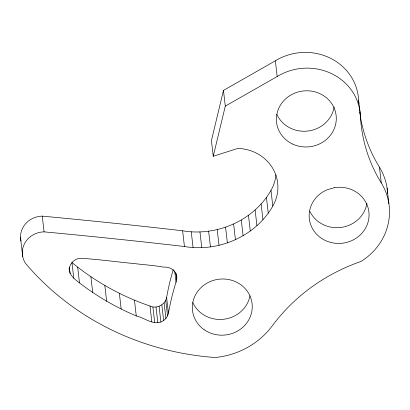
<?xml version="1.0" encoding="UTF-8"?>
<svg xmlns="http://www.w3.org/2000/svg" width="410" height="410" viewBox="0 0 410 410"><rect width="100%" height="100%" fill="white"/><g stroke="black" fill="none" stroke-linecap="round" stroke-linejoin="round"><path stroke-width="0.61" d="M69.392 270.728C68.701 264.47 73.964 258.848 80.063 258.233C98.287 259.294 116.419 261.903 134.603 263.609C144.284 264.814 154.058 265.388 163.662 267.135C166.778 266.874 169.894 267.663 172.456 269.457C176.305 272.337 178.001 277.785 176.008 282.239A272.184 254.779 -6.6 0 0 168.438 313.184C167.675 317.222 164.687 320.538 160.894 322.019C152.248 324.935 144.351 317.74 136.263 315.936C116.025 307.382 96.888 296.302 79.478 282.89C74.712 279.236 68.926 274.864 69.1 268.217M381.259 182.901A159.321 149.132 -6.6 0 1 360.416 115.83L358.601 100.107A54.187 50.722 -6.6 0 0 275.356 60.803L223.476 90.415L211.432 140.538L213.251 156.261L237.831 148.415A42.071 39.38 -6.6 0 1 272.799 206.117C255.543 236.36 218.438 252.401 184.444 246.502C137.709 241.111 90.917 236.227 44.075 231.855A21.94 20.536 -6.6 0 0 25.072 242.699A21.94 20.536 -6.6 0 0 25.543 263.404A272.686 255.251 -6.6 0 0 215.209 357.51A78.361 73.354 -6.6 0 0 272.301 325.812A183.342 171.616 -6.6 0 1 360.984 261.457A62.545 58.543 -6.6 0 0 381.259 182.901L379.44 167.177A159.321 149.132 -6.6 0 1 360.175 115.348M213.251 156.261L225.295 106.139L223.476 90.415M73.764 278.226L71.945 262.508C95.802 282.264 123.471 297.378 152.904 306.993C159.039 307.848 165.527 303.697 166.619 297.46A272.184 254.779 -6.6 0 1 173.251 269.57M20.92 241.018A21.94 20.536 -6.6 0 1 42.256 216.131C89.098 220.503 135.889 225.387 182.629 230.784C216.623 236.678 253.723 220.636 270.979 190.394A42.071 39.38 -6.6 0 0 275.935 174.824M225.295 106.139L277.175 76.526A54.187 50.722 -6.6 0 1 360.416 115.83M387.071 187.949L388.89 203.667M275.356 60.803L277.175 76.526M270.979 190.394L272.799 206.117M266.423 197.415L268.242 213.138M261.114 203.96L262.933 219.683M255.107 209.956L256.926 225.674M248.475 215.337L250.29 231.055M241.285 220.042L243.104 235.76M233.618 224.019L235.437 239.742M225.561 227.227L227.381 242.951M217.203 229.631L219.022 245.349M208.634 231.199L210.453 246.917M199.952 231.916L201.771 247.64M191.25 231.778L193.069 247.496M182.629 230.784L184.444 246.502M176.613 275.069L176.833 276.955M175.951 272.973L176.751 279.892M174.701 270.918L176.008 282.239M166.619 297.46L168.438 313.184M165.732 300.284L167.552 316.007M164.097 302.811L165.917 318.534M161.827 304.861L163.646 320.584M159.075 306.301L160.894 322.019M156.031 307.029L157.85 322.747M152.904 306.993L154.724 322.716M150.004 306.106L151.823 321.829M134.444 300.217L136.263 315.936M119.361 293.345L121.181 309.063M104.827 285.519L106.646 301.242M90.902 276.781L92.721 292.504M77.659 267.166L79.478 282.89M69.392 267.284L70.12 273.572M42.256 216.131L44.075 231.855M20.5 237.431L22.74 256.742M359.995 114.185A159.321 149.132 -6.6 0 1 359.744 112.432M359.514 110.679A159.321 149.132 -6.6 0 1 359.303 108.922M358.811 103.638A159.321 149.132 -6.6 0 1 358.601 100.107M379.44 167.177A62.545 58.543 -6.6 0 1 387.619 193.464M334.135 106.984A29.986 28.07 -6.6 0 1 308.135 131A29.986 28.07 -6.6 0 1 276.847 114.339M366.899 203.416A29.986 28.07 -6.6 0 1 341.243 227.406A29.986 28.07 -6.6 0 1 309.873 211.365M249.977 295.82A29.986 28.07 -6.6 0 1 223.732 319.246A29.986 28.07 -6.6 0 1 192.782 302.503M334.488 187.647L326.98 189.815A29.986 28.07 -6.6 0 0 319.38 236.77A29.986 28.07 -6.6 0 0 367.878 222.748A29.986 28.07 -6.6 0 0 334.488 187.647M292.535 144.018A29.986 28.07 -6.6 0 0 336.267 117.193A29.986 28.07 -6.6 0 0 290.193 95.443A29.986 28.07 -6.6 0 0 292.535 144.018M204.042 329.63A29.986 28.07 -6.6 0 0 251.996 310.339A29.986 28.07 -6.6 0 0 210.827 281.291A29.986 28.07 -6.6 0 0 204.042 329.63"/></g></svg>
